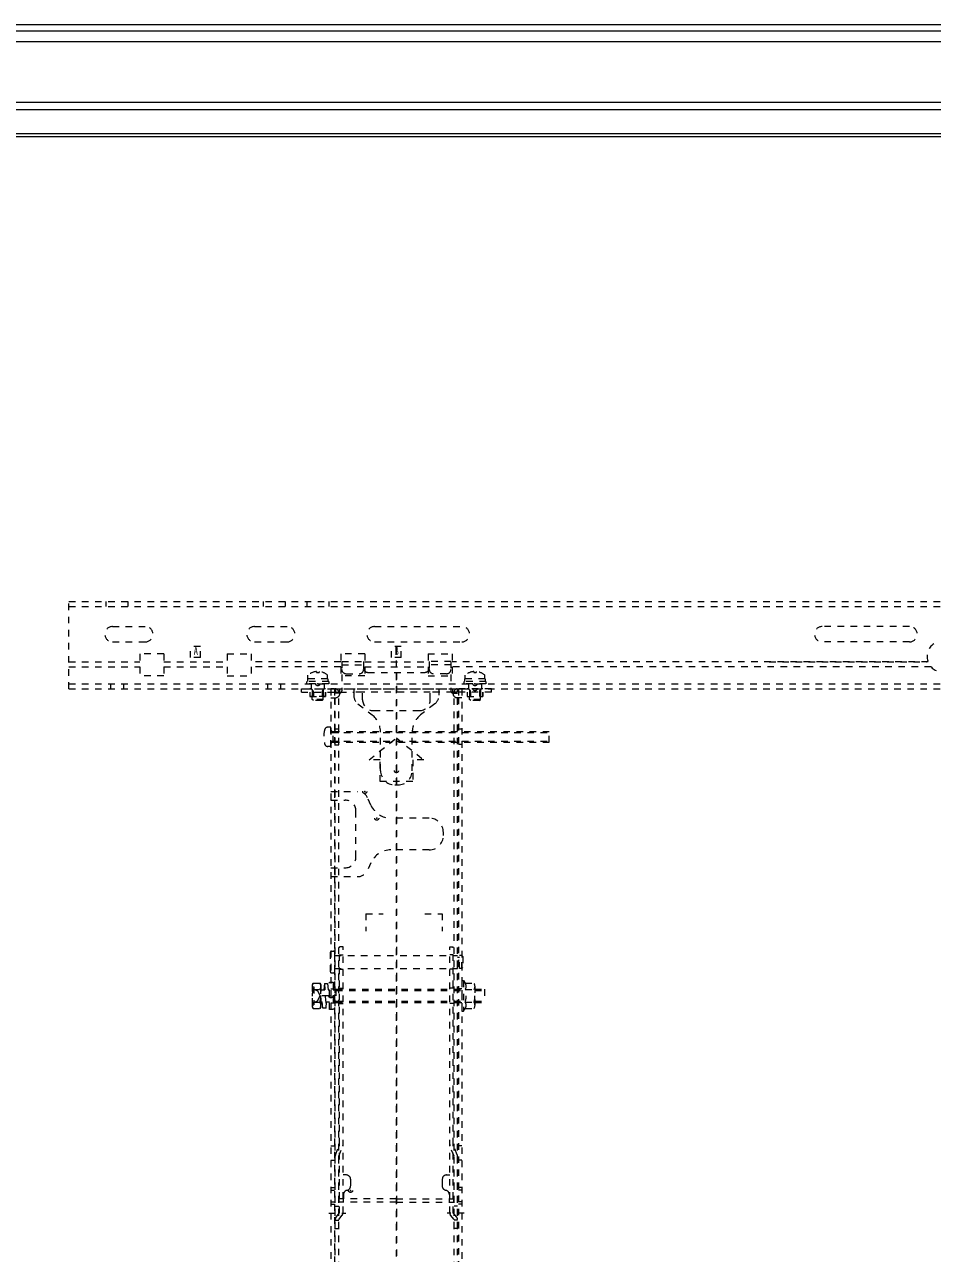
# Model space of a CAD drawing. Units: millimetres, scale not verified. Extents: x -63 to 62, y -56 to 57.
# Drawn here: x -28.62 to -14.76, y 11.01 to 29.76 of the extents above; entities that cross this region are included whole.
import ezdxf
from ezdxf.enums import TextEntityAlignment as Align

# ---------------------------------------------------------------- set-up
doc = ezdxf.new("R2010")
doc.units = ezdxf.units.MM
doc.header["$LTSCALE"] = 0.125
doc.header["$PDMODE"] = 32
doc.header["$PDSIZE"] = 0.0625
doc.linetypes.add('USER5', pattern=[1.4, 0.7, -0.7])
doc.layers.add('0-5_GAIKEI', color=7, linetype='USER5', lineweight=18)
doc.layers.add('0-7_S3', color=3, linetype='USER5', lineweight=18)
doc.styles.add('ＭＳ ゴシック', font='')
doc.styles.get('ＭＳ ゴシック').set_extended_font_data('MS Gothic')

msp = doc.modelspace()

# ---------------------------------------------------------------- linework, layer by layer
at = {"layer": '0-5_GAIKEI', "linetype": 'Continuous'}
msp.add_line((-38.3766, 29.7623), (9.1567, 29.7623), dxfattribs=at)
at = {"layer": '0-5_GAIKEI', "color": 1, "linetype": 'Continuous'}
for p, q in [((-38.2729, 29.6686), (9.053, 29.6686)), ((-38.1252, 29.5018), (8.9054, 29.5018)), ((7.9596, 28.5713), (-37.1795, 28.5713)), ((-37.175, 28.4658), (7.9551, 28.4658)), ((7.537, 28.096), (-36.7569, 28.096)), ((-36.7471, 28.0553), (7.5273, 28.0553))]:
    msp.add_line(p, q, dxfattribs=at)
at = {"layer": '0-7_S3'}
for p, q in [((-27.9433, 19.6238), (-27.9433, 20.9571)), ((-27.9433, 20.9571), (-1.2766, 20.9571)), ((-27.9433, 20.8805), (-1.2766, 20.8805)), ((-27.3766, 20.9571), (-27.3766, 20.8805)), ((-27.0433, 20.9571), (-27.0433, 20.8805)), ((-24.9766, 20.9571), (-24.9766, 20.8805)), ((-24.6433, 20.9571), (-24.6433, 20.8805)), ((-24.3099, 20.9571), (-24.3099, 20.8805)), ((-23.9766, 20.9571), (-23.9766, 20.8805)), ((-27.2766, 20.5738), (-26.7766, 20.5738)), ((-25.1099, 20.5738), (-24.6099, 20.5738)), ((-23.2766, 20.5738), (-21.9433, 20.5738)), ((-15.1099, 20.5738), (-16.4433, 20.5738)), ((-27.2766, 20.3405), (-26.7766, 20.3405)), ((-25.1099, 20.3405), (-24.6099, 20.3405)), ((-23.2766, 20.3405), (-21.9433, 20.3405)), ((-22.8683, 20.2671), (-23.0183, 20.2671)), ((-23.0183, 20.1005), (-23.0183, 20.2671)), ((-22.9433, 3.1571), (-22.9433, 20.2599)), ((-22.8683, 20.1005), (-22.8683, 20.2671)), ((-15.1099, 20.3405), (-16.4433, 20.3405)), ((-26.4933, 20.1571), (-26.4933, 19.8238)), ((-25.5266, 20.1571), (-25.1599, 20.1571)), ((-25.1599, 20.1571), (-25.1599, 19.8238)), ((-23.4266, 20.1571), (-23.7933, 20.1571)), ((-23.7933, 20.1571), (-23.7933, 19.8238)), ((-22.8683, 20.1005), (-23.0183, 20.1005)), ((-22.4599, 20.1571), (-22.4599, 19.8238)), ((-27.9433, 20.0338), (-26.8599, 20.0338)), ((-27.9433, 19.9571), (-26.8599, 19.9571)), ((-26.4933, 20.0338), (-25.5266, 20.0338)), ((-26.4933, 19.9571), (-25.5266, 19.9571)), ((-23.7933, 20.0338), (-25.1599, 20.0338)), ((-23.7933, 19.9571), (-25.1599, 19.9571)), ((-24.1233, 19.8863), (-24.1233, 19.8729)), ((-23.7766, 20.0405), (-23.7766, 19.5905)), ((-23.7766, 19.9871), (-23.4433, 19.9871)), ((-23.4266, 20.0338), (-22.4599, 20.0338)), ((-23.4266, 19.9571), (-22.4599, 19.9571)), ((-22.1099, 19.9871), (-22.4433, 19.9871)), ((-22.1099, 20.0405), (-22.1099, 19.5905)), ((-14.8279, 20.0338), (-22.0933, 20.0338)), ((-14.7798, 19.9571), (-22.0933, 19.9571)), ((-21.7233, 19.8863), (-21.7233, 19.8729)), ((-17.2502, 20.0338), (-14.8433, 20.0338)), ((-27.9433, 19.7005), (-1.2766, 19.7005)), ((-27.3099, 19.7005), (-27.3099, 19.6238)), ((-27.1099, 19.7005), (-27.1099, 19.6238)), ((-26.4933, 19.8238), (-26.8599, 19.8238)), ((-24.9099, 19.7005), (-24.9099, 19.6238)), ((-24.7099, 19.7005), (-24.7099, 19.6238)), ((-23.9766, 19.7338), (-24.3099, 19.7338)), ((-24.3099, 19.7005), (-24.3099, 19.7338)), ((-23.9766, 19.7005), (-24.3099, 19.7005)), ((-23.9899, 19.7771), (-24.2966, 19.7771)), ((-24.2966, 19.7338), (-24.2966, 19.7771)), ((-24.2933, 19.7771), (-24.2933, 19.8321)), ((-24.2433, 19.7005), (-24.2433, 19.6238)), ((-24.0433, 19.7005), (-24.0433, 19.6238)), ((-23.9933, 19.7771), (-23.9933, 19.8321)), ((-23.9899, 19.7771), (-23.9899, 19.7338)), ((-23.9766, 19.7338), (-23.9766, 19.7005)), ((-23.7099, 19.8538), (-23.5099, 19.8538)), ((-23.3766, 19.8738), (-22.5099, 19.8738)), ((-22.9433, 19.8673), (-22.9433, 3.8205)), ((-22.4599, 19.8238), (-22.0933, 19.8238)), ((-22.1766, 19.8538), (-22.3766, 19.8538)), ((-21.5766, 19.7338), (-21.9099, 19.7338)), ((-21.9099, 19.7005), (-21.9099, 19.7338)), ((-21.5766, 19.7005), (-21.9099, 19.7005)), ((-21.5899, 19.7771), (-21.8966, 19.7771)), ((-21.8966, 19.7338), (-21.8966, 19.7771)), ((-21.8933, 19.7771), (-21.8933, 19.8321)), ((-21.8433, 19.7005), (-21.8433, 19.6238)), ((-21.6433, 19.7005), (-21.6433, 19.6238)), ((-21.5933, 19.7771), (-21.5933, 19.8321)), ((-21.5899, 19.7771), (-21.5899, 19.7338)), ((-21.5766, 19.7338), (-21.5766, 19.7005)), ((-27.9433, 19.6238), (-1.2766, 19.6238)), ((-24.3933, 19.6238), (-23.8766, 19.6238)), ((-24.3933, 19.5705), (-24.3933, 19.6238)), ((-24.3933, 19.5705), (-23.8766, 19.5705)), ((-24.2633, 19.5705), (-24.2633, 19.5038)), ((-24.2633, 19.5705), (-24.2633, 19.5038)), ((-24.2266, 19.6092), (-24.2266, 19.5038)), ((-24.2099, 19.5705), (-24.2099, 19.5038)), ((-24.0766, 19.5705), (-24.0766, 19.5038)), ((-24.0599, 19.6092), (-24.0599, 19.5038)), ((-24.0233, 19.5038), (-24.0233, 19.5705)), ((-23.9433, 19.6238), (-23.9433, 3.8238)), ((-23.8899, 19.6238), (-23.9433, 19.6238)), ((-23.8899, 19.6238), (-23.8899, 19.4871)), ((-23.8766, 3.7771), (-23.8766, 19.5705)), ((-23.8733, 19.6238), (-22.0133, 19.6238)), ((-23.8733, 19.6238), (-23.8733, 19.5705)), ((-23.8733, 19.5705), (-23.8066, 19.5705)), ((-23.8233, 3.7771), (-23.8233, 19.5705)), ((-23.8066, 19.5538), (-23.8066, 19.6238)), ((-23.8066, 19.5705), (-23.5933, 19.5705)), ((-23.5933, 19.6238), (-23.5933, 19.5252)), ((-23.4599, 19.5705), (-23.5933, 19.5705)), ((-23.4599, 19.4571), (-23.4599, 19.6238)), ((-22.4266, 19.5705), (-23.4599, 19.5705)), ((-22.4266, 19.4571), (-22.4266, 19.6238)), ((-22.2933, 19.5705), (-22.4266, 19.5705)), ((-22.2933, 19.6238), (-22.2933, 19.5252)), ((-22.0799, 19.5705), (-22.2933, 19.5705)), ((-22.0799, 19.5538), (-22.0799, 19.6238)), ((-22.0133, 19.5705), (-22.0799, 19.5705)), ((-22.0633, 3.7771), (-22.0633, 19.5705)), ((-22.0133, 19.6238), (-22.0133, 19.5705)), ((-22.0099, 3.7771), (-22.0099, 19.5705)), ((-21.4933, 19.6238), (-22.0016, 19.6238)), ((-21.4933, 19.5705), (-22.0016, 19.5705)), ((-21.9966, 19.6238), (-21.9966, 19.4871)), ((-21.9966, 19.6238), (-21.9433, 19.6238)), ((-21.9433, 19.6238), (-21.9433, 3.8238)), ((-21.8633, 19.5705), (-21.8633, 19.5038)), ((-21.8633, 19.5705), (-21.8633, 19.5038)), ((-21.8266, 19.6092), (-21.8266, 19.5038)), ((-21.8099, 19.5705), (-21.8099, 19.5038)), ((-21.6766, 19.5705), (-21.6766, 19.5038)), ((-21.6599, 19.6092), (-21.6599, 19.5038)), ((-21.6233, 19.5038), (-21.6233, 19.5705)), ((-21.6233, 19.5705), (-21.6233, 19.5038)), ((-21.4933, 19.5705), (-21.4933, 19.6238)), ((-24.2633, 19.5038), (-24.0233, 19.5038)), ((-24.2266, 19.4616), (-24.2266, 19.5038)), ((-24.2088, 19.4438), (-24.2266, 19.4616)), ((-24.0777, 19.4438), (-24.2088, 19.4438)), ((-24.0599, 19.4616), (-24.0599, 19.5038)), ((-23.9433, 19.4871), (-23.8732, 19.4871)), ((-23.8899, 19.4871), (-23.8899, 18.0571)), ((-23.5295, 19.394), (-23.3125, 19.2239)), ((-22.3571, 19.394), (-22.574, 19.2239)), ((-21.9433, 19.4871), (-22.0134, 19.4871)), ((-21.9966, 19.4871), (-21.9966, 4.5238)), ((-21.8633, 19.5038), (-21.6233, 19.5038)), ((-21.8633, 19.5038), (-21.6233, 19.5038)), ((-21.8266, 19.4616), (-21.8266, 19.5038)), ((-21.8088, 19.4438), (-21.8266, 19.4616)), ((-21.6777, 19.4438), (-21.8088, 19.4438)), ((-21.6599, 19.4616), (-21.6599, 19.5038)), ((-23.2933, 19.2905), (-22.5933, 19.2905)), ((-23.9433, 19.0405), (-23.9896, 19.038)), ((-23.9433, 18.7405), (-23.9433, 19.0405)), ((-23.9433, 18.9571), (-20.6099, 18.9571)), ((-23.9287, 18.9738), (-23.8233, 18.9738)), ((-23.9099, 18.8071), (-23.9099, 18.9738)), ((-23.8899, 19.0105), (-23.8233, 19.0105)), ((-23.8899, 18.9571), (-23.8233, 18.9571)), ((-23.8233, 18.7705), (-23.8233, 19.0105)), ((-23.1849, 18.3738), (-23.1849, 18.965)), ((-22.7016, 18.3738), (-22.7016, 18.965)), ((-21.9433, 19.0071), (-21.9966, 19.0071)), ((-20.6099, 18.8071), (-20.6099, 18.9738)), ((-23.9433, 18.8238), (-20.6099, 18.8238)), ((-23.9287, 18.8071), (-23.8233, 18.8071)), ((-23.8899, 18.8238), (-23.8233, 18.8238)), ((-23.8899, 18.7705), (-23.8233, 18.7705)), ((-21.9433, 18.7738), (-21.9966, 18.7738)), ((-23.9433, 18.7405), (-23.9896, 18.7429)), ((-23.1933, 18.2071), (-23.1933, 18.5405)), ((-22.6933, 18.5405), (-22.6933, 18.2071)), ((-22.6933, 18.2071), (-23.1933, 18.2071)), ((-23.9433, 18.0571), (-23.5345, 18.0571)), ((-22.9683, 18.1571), (-22.9183, 18.1571)), ((-23.9433, 17.9238), (-23.7266, 17.9238)), ((-23.3316, 17.8456), (-23.3824, 17.9587)), ((-23.5599, 17.0571), (-23.5599, 17.7571)), ((-22.4433, 17.6488), (-23.0275, 17.6488)), ((-22.2266, 17.3821), (-22.2266, 17.4321)), ((-22.4433, 17.1655), (-23.0275, 17.1655)), ((-23.9433, 16.8905), (-23.7266, 16.8905)), ((-23.3316, 16.9687), (-23.3824, 16.8555)), ((-23.9433, 16.7571), (-23.5345, 16.7571)), ((-23.8899, 16.7571), (-23.8899, 8.0571)), ((-23.4099, 16.1905), (-23.4099, 15.9238)), ((-23.4099, 16.1905), (-23.1433, 16.1905)), ((-22.5099, 16.1905), (-22.2433, 16.1905)), ((-22.2433, 16.1905), (-22.2433, 15.9238)), ((-23.9516, 15.3034), (-23.9516, 15.6034)), ((-23.9349, 15.62), (-23.9016, 15.62)), ((-23.8849, 15.3034), (-23.8849, 15.6034)), ((-23.7566, 15.6867), (-23.8099, 15.6867)), ((-23.8099, 12.6688), (-23.8099, 15.6867)), ((-23.7566, 11.84), (-23.7566, 15.6867)), ((-22.9433, 15.6867), (-22.9433, 11.3867)), ((-22.1299, 15.6867), (-22.0766, 15.6867)), ((-22.1299, 11.84), (-22.1299, 15.6867)), ((-22.0766, 12.6688), (-22.0766, 15.6867)), ((-23.8849, 15.5534), (-22.0116, 15.5534)), ((-23.8099, 15.5617), (-23.7566, 15.5617)), ((-22.0766, 15.5617), (-22.1299, 15.5617)), ((-22.0116, 15.3534), (-22.0116, 15.5534)), ((-21.9783, 15.52), (-22.0116, 15.52)), ((-21.9783, 15.3867), (-22.0116, 15.3867)), ((-21.9449, 15.5534), (-21.9783, 15.5534)), ((-21.9783, 15.3534), (-21.9783, 15.5534)), ((-21.9449, 15.5534), (-21.9283, 15.5367)), ((-21.9449, 15.3534), (-21.9449, 15.5534)), ((-21.9283, 15.5367), (-21.9283, 15.37)), ((-23.9349, 15.2867), (-23.9016, 15.2867)), ((-23.8849, 15.3534), (-22.0116, 15.3534)), ((-23.8099, 15.345), (-23.7566, 15.345)), ((-22.0766, 15.345), (-22.1299, 15.345)), ((-21.9449, 15.3534), (-21.9783, 15.3534)), ((-21.9449, 15.3534), (-21.9283, 15.37)), ((-24.2299, 15.0734), (-24.2033, 15.0734)), ((-24.215, 15.1292), (-24.1115, 15.1292)), ((-24.215, 15.0329), (-24.1115, 15.0329)), ((-24.2033, 15.0734), (-24.2033, 14.8)), ((-24.0966, 14.77), (-24.0966, 15.1034)), ((-24.0966, 15.0267), (-24.0358, 15.0267)), ((-24.0424, 15.1267), (-24.049, 15.0267)), ((-24.0424, 15.1267), (-23.9924, 15.1267)), ((-24.0424, 15.1267), (-24.0174, 14.7467)), ((-23.9924, 15.1267), (-23.9799, 14.9367)), ((-23.9858, 15.0267), (-23.9633, 15.0267)), ((-23.9433, 15.045), (-23.8899, 15.045)), ((-23.9099, 15.0267), (-23.8866, 15.0267)), ((-23.8866, 15.0267), (-23.8666, 15.0367)), ((-23.8666, 15.0367), (-21.9433, 15.0367)), ((-23.8666, 15.0367), (-23.8666, 14.8367)), ((-23.8099, 15.0534), (-23.7566, 15.0534)), ((-22.0766, 15.0534), (-22.1299, 15.0534)), ((-21.9433, 15.045), (-21.9966, 15.045)), ((-21.9433, 15.17), (-21.9433, 14.7034)), ((-21.9433, 15.17), (-21.9166, 15.17)), ((-21.9166, 15.17), (-21.9166, 14.7034)), ((-21.9166, 15.17), (-21.8923, 15.1292)), ((-21.8923, 15.1292), (-21.7575, 15.1292)), ((-21.8923, 15.0329), (-21.7575, 15.0329)), ((-21.7433, 15.081), (-21.7433, 14.7924)), ((-21.7433, 15.0367), (-21.5966, 15.0367)), ((-21.7433, 15.0167), (-21.5966, 15.0167)), ((-21.5966, 15.0367), (-21.5966, 14.8367)), ((-24.215, 14.8405), (-24.1115, 14.8405)), ((-24.0966, 14.8467), (-24.074, 14.8467)), ((-23.9799, 14.9367), (-24.0799, 14.9367)), ((-24.0674, 14.7467), (-24.0799, 14.9367)), ((-24.024, 14.8467), (-23.9633, 14.8467)), ((-24.0174, 14.7467), (-24.0108, 14.8467)), ((-23.9433, 14.8284), (-23.8899, 14.8284)), ((-23.9099, 14.8467), (-23.8866, 14.8467)), ((-23.8866, 14.8467), (-23.8666, 14.8367)), ((-23.8666, 14.8367), (-21.9433, 14.8367)), ((-23.8099, 14.82), (-23.7566, 14.82)), ((-22.0766, 14.82), (-22.1299, 14.82)), ((-21.9433, 14.8284), (-21.9966, 14.8284)), ((-21.8923, 14.8405), (-21.7575, 14.8405)), ((-21.7433, 14.8567), (-21.5966, 14.8567)), ((-21.7433, 14.8367), (-21.5966, 14.8367)), ((-24.2299, 14.8), (-24.2033, 14.8)), ((-24.215, 14.7443), (-24.1115, 14.7443)), ((-24.0174, 14.7467), (-24.0674, 14.7467)), ((-21.9433, 14.7034), (-21.9166, 14.7034)), ((-21.9166, 14.7034), (-21.8923, 14.7443)), ((-21.8923, 14.7443), (-21.7575, 14.7443)), ((-23.9433, 12.6472), (-23.8899, 12.6472)), ((-23.8728, 12.5105), (-23.8099, 12.6688)), ((-23.8233, 12.4909), (-23.7604, 12.6492)), ((-23.8099, 11.84), (-23.8099, 12.6688)), ((-22.0633, 12.4909), (-22.1262, 12.6492)), ((-22.0137, 12.5105), (-22.0766, 12.6688)), ((-22.0766, 11.84), (-22.0766, 12.6688)), ((-21.9433, 12.6472), (-21.9966, 12.6472)), ((-23.9433, 12.4305), (-23.8899, 12.4305)), ((-23.8766, 11.3867), (-23.8766, 12.4909)), ((-23.8233, 11.3867), (-23.8233, 12.4909)), ((-22.0633, 11.3867), (-22.0633, 12.4909)), ((-22.0099, 11.3867), (-22.0099, 12.4909)), ((-21.9433, 12.4305), (-21.9966, 12.4305)), ((-23.7099, 12.2034), (-23.7566, 12.2034)), ((-22.1766, 12.2034), (-22.1299, 12.2034)), ((-23.9433, 12.0117), (-23.8899, 12.0117)), ((-23.6433, 12.1367), (-23.6433, 12.0343)), ((-22.2433, 12.1367), (-22.2433, 12.0343)), ((-21.9433, 12.0117), (-21.9966, 12.0117)), ((-23.9433, 11.9717), (-23.8899, 11.9717)), ((-23.8183, 11.7867), (-23.8183, 11.84)), ((-22.9433, 11.84), (-23.8183, 11.84)), ((-23.7516, 11.9034), (-23.7516, 11.84)), ((-23.7516, 11.7867), (-23.7516, 11.84)), ((-22.9433, 11.84), (-22.0683, 11.84)), ((-22.1349, 11.9034), (-22.1349, 11.84)), ((-22.1349, 11.7867), (-22.1349, 11.84)), ((-22.0683, 11.7867), (-22.0683, 11.84)), ((-21.9433, 11.9717), (-21.9966, 11.9717)), ((-23.9433, 11.795), (-23.8899, 11.795)), ((-23.9433, 11.755), (-23.8899, 11.755)), ((-23.8766, 11.7284), (-23.8233, 11.7284)), ((-22.9433, 11.7867), (-23.8183, 11.7867)), ((-23.8099, 11.6234), (-23.8099, 11.7867)), ((-23.7566, 11.6234), (-23.7566, 11.7867)), ((-22.9433, 11.7867), (-22.0683, 11.7867)), ((-22.1299, 11.6234), (-22.1299, 11.7867)), ((-22.0766, 11.6234), (-22.0766, 11.7867)), ((-22.0099, 11.7284), (-22.0633, 11.7284)), ((-21.9433, 11.795), (-21.9966, 11.795)), ((-21.9433, 11.755), (-21.9966, 11.755)), ((-23.9766, 11.62), (-23.7166, 11.62)), ((-23.8766, 11.5117), (-23.8233, 11.5117)), ((-23.8644, 11.5573), (-23.8099, 11.6234)), ((-23.8233, 11.5234), (-23.7688, 11.5895)), ((-21.9099, 11.62), (-22.1699, 11.62)), ((-22.0633, 11.5234), (-22.1177, 11.5895)), ((-22.0221, 11.5573), (-22.0766, 11.6234)), ((-22.0099, 11.5117), (-22.0633, 11.5117)), ((-23.8766, 11.3867), (-23.8233, 11.3867)), ((-22.0099, 11.3867), (-22.0633, 11.3867))]:
    msp.add_line(p, q, dxfattribs=at)
for points in [[(-25.9349, 20.1005), (-26.0849, 20.1005), (-26.0849, 20.2671)], [(-25.9349, 20.1005), (-25.9349, 20.2671), (-26.0849, 20.2671)], [(-26.4933, 20.1571), (-26.8599, 20.1571), (-26.8599, 19.8238)], [(-25.5266, 20.1571), (-25.5266, 19.8238), (-25.1599, 19.8238)], [(-23.4266, 20.1571), (-23.4266, 19.8238), (-23.7933, 19.8238)], [(-22.4599, 20.1571), (-22.0933, 20.1571), (-22.0933, 19.8238)], [(-24.1633, 19.8863), (-24.1633, 19.8729), (-24.1233, 19.8729)], [(-23.7766, 20.0405), (-23.4433, 20.0405), (-23.4433, 19.9205)], [(-22.1099, 20.0405), (-22.4433, 20.0405), (-22.4433, 19.9205)], [(-21.7633, 19.8863), (-21.7633, 19.8729), (-21.7233, 19.8729)], [(-24.0233, 19.5705), (-24.0233, 19.5038), (-24.2633, 19.5038)], [(-23.8099, 19.5571), (-23.8233, 19.5571), (-23.8766, 19.5571)], [(-22.0766, 19.5571), (-22.0633, 19.5571), (-22.0099, 19.5571)], [(-24.0777, 19.4438), (-24.0599, 19.4616), (-24.2266, 19.4616)], [(-21.6777, 19.4438), (-21.6599, 19.4616), (-21.8266, 19.4616)], [(-23.9433, 18.9571), (-23.9099, 18.9738), (-20.6099, 18.9738)], [(-23.9433, 18.8238), (-23.9099, 18.8071), (-20.6099, 18.8071)], [(-23.1933, 18.5405), (-23.3599, 18.5405), (-22.9433, 18.8738)], [(-22.9433, 18.8738), (-22.5266, 18.5405), (-22.6933, 18.5405)], [(-23.8899, 18.0571), (-23.8899, 17.9238), (-23.8899, 16.8905), (-23.8899, 16.7571)], [(-24.215, 15.1292), (-24.2299, 15.1034), (-24.2299, 14.77), (-24.215, 14.7443)], [(-24.2033, 15.04), (-24.1483, 15.0126), (-24.1079, 14.9367)], [(-24.1115, 15.1292), (-24.0966, 15.1034), (-24.0966, 14.77), (-24.1115, 14.7443)], [(-23.8866, 15.0267), (-23.8666, 15.0167), (-21.9433, 15.0167)], [(-24.2033, 14.8334), (-24.1483, 14.8608), (-24.1079, 14.9367)], [(-23.8866, 14.8467), (-23.8666, 14.8567), (-21.9433, 14.8567)]]:
    msp.add_lwpolyline(points, dxfattribs=at)
msp.add_lwpolyline([(-23.9633, 15.145), (-23.9099, 15.145), (-23.9099, 14.7284), (-23.9633, 14.7284)], close=True, dxfattribs=at)
for centre, radius, start, end in [((-27.2766, 20.4571), 0.1167, 90, 270), ((-26.7766, 20.4571), 0.1167, 270, 90), ((-25.1099, 20.4571), 0.1167, 90, 270), ((-24.6099, 20.4571), 0.1167, 270, 90), ((-23.2766, 20.4571), 0.1167, 90, 270), ((-21.9433, 20.4571), 0.1167, 270, 90), ((-16.4433, 20.4571), 0.1167, 90, 270), ((-15.1099, 20.4571), 0.1167, 270, 90), ((-14.6099, 20.1171), 0.2333, 124.22887, 55.77113), ((-24.1433, 19.6551), 0.2321, 94.94446, 130.27261), ((-24.1433, 19.6551), 0.2321, 49.72739, 85.05554), ((-23.7099, 19.9205), 0.0667, 180, 270), ((-23.5099, 19.9205), 0.0667, 270, 0), ((-23.3766, 19.9405), 0.0667, 180, 270), ((-22.5099, 19.9405), 0.0667, 270, 0), ((-22.3766, 19.9205), 0.0667, 180, 270), ((-22.1766, 19.9205), 0.0667, 270, 0), ((-21.7433, 19.6551), 0.2321, 94.94446, 130.27261), ((-21.7433, 19.6551), 0.2321, 49.72739, 85.05554), ((-24.2633, 19.5705), 0.0533, 0, 90), ((-24.0233, 19.5705), 0.0533, 90, 180), ((-23.8766, 19.5705), 0.0533, 0, 90), ((-23.8733, 19.5538), 0.0667, 270, 0), ((-23.8099, 19.5905), 0.0333, 270, 0), ((-23.4266, 19.5252), 0.1667, 180, 231.89242), ((-22.4599, 19.5252), 0.1667, 308.10758, 0), ((-22.0766, 19.5905), 0.0333, 180, 270), ((-22.0133, 19.5538), 0.0667, 180, 270), ((-22.0099, 19.5705), 0.0533, 90, 180), ((-21.8633, 19.5705), 0.0533, 0, 90), ((-21.6233, 19.5705), 0.0533, 90, 180), ((-23.2933, 19.4571), 0.1667, 180, 270), ((-22.5933, 19.4571), 0.1667, 270, 0), ((-23.5183, 18.9616), 0.3333, 0, 51.89242), ((-22.3683, 18.9616), 0.3333, 128.10758, 180), ((-23.6533, 18.8905), 0.4, 164.21401, 195.78599), ((-23.9869, 18.9848), 0.0533, 93, 164.21401), ((-23.8899, 19.0105), 0.0533, 180, 270), ((-23.9869, 18.7962), 0.0533, 195.78599, 267), ((-23.8899, 18.7705), 0.0533, 90, 180), ((-22.9683, 18.3738), 0.2167, 180, 270), ((-22.9183, 18.3738), 0.2167, 270, 0), ((-23.5345, 17.8905), 0.1667, 24.17911, 90), ((-23.7266, 17.7571), 0.1667, 0, 90), ((-23.0275, 17.9821), 0.3333, 204.17911, 270), ((-22.4433, 17.4321), 0.2167, 0, 90), ((-22.4433, 17.3821), 0.2167, 270, 0), ((-23.0275, 16.8321), 0.3333, 90, 155.82089), ((-23.7266, 17.0571), 0.1667, 270, 0), ((-23.5345, 16.9238), 0.1667, 270, 335.82089), ((-23.9349, 15.6034), 0.0167, 90, 180), ((-23.9016, 15.6034), 0.0167, 0, 90), ((-23.9349, 15.3034), 0.0167, 180, 270), ((-23.9016, 15.3034), 0.0167, 270, 0), ((-24.1447, 15.081), 0.0852, 145.61575, 214.38425), ((-23.9115, 14.9367), 0.3185, 162.41205, 197.58795), ((-24.1818, 15.081), 0.0852, 325.61575, 34.38425), ((-24.415, 14.9367), 0.3185, 342.41205, 17.58795), ((-22.2114, 14.9367), 0.3333, 342.88, 16.77865), ((-21.9668, 15.081), 0.0887, 327.13278, 32.86722), ((-22.0766, 14.9367), 0.3333, 343, 17), ((-21.8319, 15.081), 0.0887, 327.13278, 32.86722), ((-24.1447, 14.7924), 0.0852, 145.61575, 214.38425), ((-24.1818, 14.7924), 0.0852, 325.61575, 34.38425), ((-21.9668, 14.7924), 0.0887, 327.13278, 32.86722), ((-21.8319, 14.7924), 0.0887, 327.13278, 32.86722), ((-23.8099, 12.6688), 0.0533, 338.33028, 0), ((-22.0766, 12.6688), 0.0533, 180, 201.66972), ((-23.8233, 12.4909), 0.0533, 158.33028, 180), ((-22.0633, 12.4909), 0.0533, 0, 21.66972), ((-23.7099, 12.1367), 0.0667, 0, 90), ((-22.1766, 12.1367), 0.0667, 90, 180), ((-23.7099, 12.0343), 0.0667, 280.80692, 0), ((-22.1766, 12.0343), 0.0667, 180, 259.19308), ((-23.6849, 11.9034), 0.0667, 100.80692, 180), ((-22.2016, 11.9034), 0.0667, 0, 79.19308), ((-23.8233, 11.5234), 0.0533, 140.49074, 180), ((-23.8099, 11.6234), 0.0533, 320.49074, 0), ((-22.0766, 11.6234), 0.0533, 180, 219.50926), ((-22.0633, 11.5234), 0.0533, 0, 39.50926)]:
    msp.add_arc(centre, radius, start, end, dxfattribs=at)
for p in [(-24.1433, 19.7005), (-21.7433, 19.7005), (-21.7433, 19.6238), (-22.9433, 18.3738), (-23.4266, 18.0571), (-23.2433, 17.6488), (-23.9433, 14.9367), (-23.6433, 11.9677)]:
    msp.add_point(p, dxfattribs=at)

# ---------------------------------------------------------------- texts
at = {"layer": '0-7_S3', "color": 7, "style": 'ＭＳ ゴシック', "width": 0.75}
for s, p in [('A', (-26.0362, 20.1048)), ('B', (-22.9696, 20.1032))]:
    msp.add_text(s, height=0.1222, dxfattribs=at).set_placement(p, align=Align.BOTTOM_LEFT)

doc.saveas('drawing.dxf')
